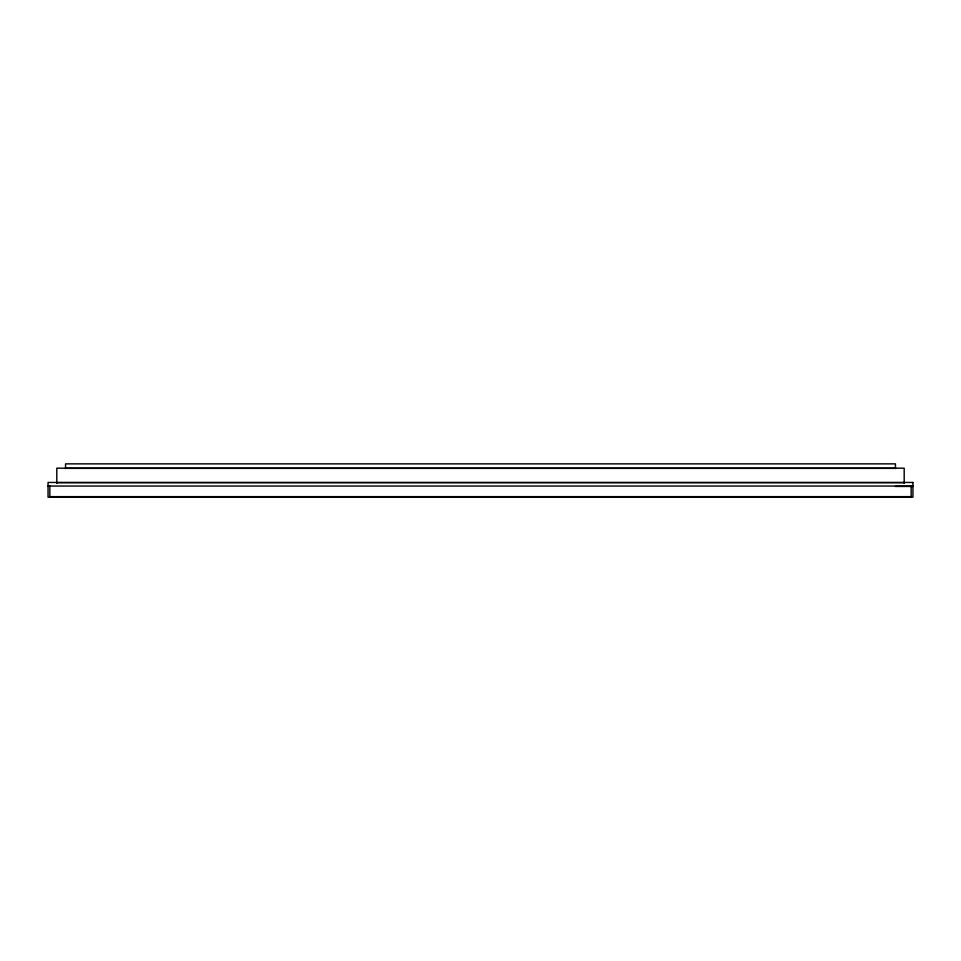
<?xml version="1.0" encoding="UTF-8"?>
<svg xmlns="http://www.w3.org/2000/svg" width="961" height="961" viewBox="0 0 961 961"><rect width="100%" height="100%" fill="white"/><g stroke="black" fill="none" stroke-linecap="round" stroke-linejoin="round"><path stroke-width="1.44" d="M65.564 468.367L895.436 468.367M56.807 482.662L904.193 482.662M48.05 486.05L912.95 486.05M895.436 486.446L912.95 486.446M49.84 496.645L911.16 496.645M911.16 485.641L911.16 497.089M904.193 483.215L904.193 468.175L56.807 468.175L56.807 483.215M895.436 468.5L895.436 463.863L65.564 463.863L65.564 468.5M49.84 485.641L49.84 497.089M912.95 482.458L48.05 482.458L48.05 497.137L912.95 497.137L912.95 482.458"/></g></svg>
